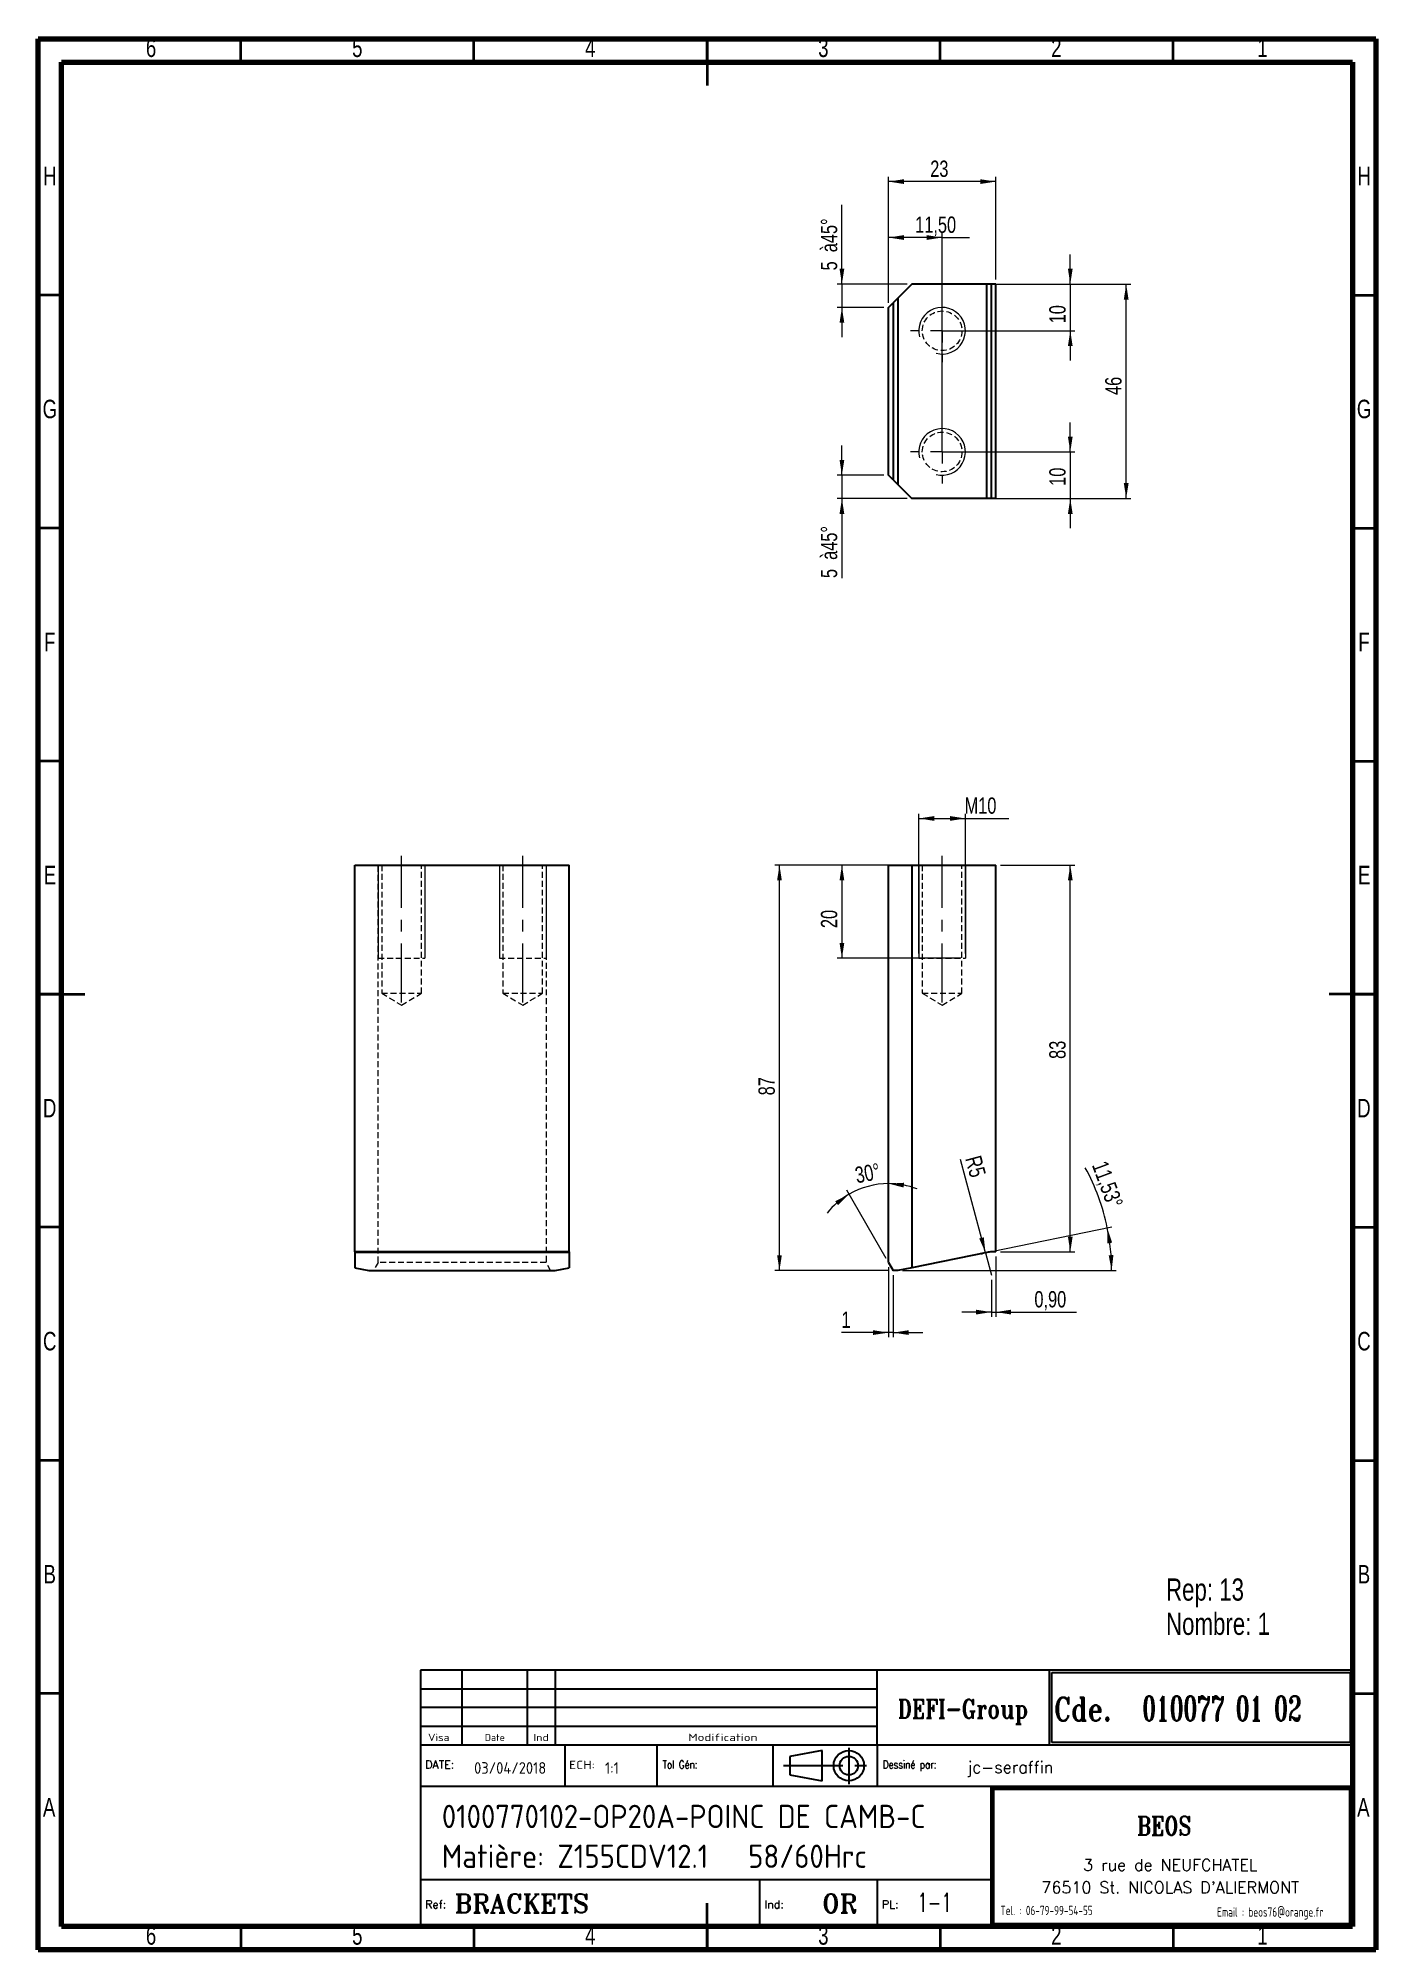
# Model space of a CAD drawing. Header units: millimetres. Extents: x 5 to 292, y 5 to 415.
import ezdxf

# ---------------------------------------------------------------- set-up
doc = ezdxf.new("R2010")
doc.units = ezdxf.units.MM
doc.linetypes.add('CENTERX2', pattern=[20.32, 12.7, -2.54, 2.54, -2.54])
doc.linetypes.add('HIDDEN', pattern=[1.905, 1.27, -0.635])
doc.layers.add('DIMENSIONS', color=176, linetype='Continuous')
doc.styles.add('SLDTEXTSTYLE0', font='TXT', dxfattribs={"width": 0.75})
doc.styles.add('SLDTEXTSTYLE1', font='ISOCP')
doc.styles.add('SLDTEXTSTYLE10', font='ISOCP', dxfattribs={"width": 1.147311})
doc.styles.add('SLDTEXTSTYLE11', font='ISOCP', dxfattribs={"width": 1.385904})
doc.styles.add('SLDTEXTSTYLE12', font='ISOCP', dxfattribs={"width": 1.246461})
doc.styles.add('SLDTEXTSTYLE13', font='ROMAND')
doc.styles.add('SLDTEXTSTYLE2', font='ROMANT', dxfattribs={"width": 0.8})
doc.styles.add('SLDTEXTSTYLE3', font='ISOCP', dxfattribs={"width": 0.8})
doc.styles.add('SLDTEXTSTYLE4', font='ROMANS', dxfattribs={"width": 0.8})
doc.styles.add('SLDTEXTSTYLE5', font='ROMANT')
doc.styles.add('SLDTEXTSTYLE6', font='ROMANS')
doc.styles.add('SLDTEXTSTYLE7', font='ROMANT', dxfattribs={"width": 0.65})
doc.styles.add('SLDTEXTSTYLE8', font='ISOCP', dxfattribs={"width": 1.446157})
doc.styles.add('SLDTEXTSTYLE9', font='ISOCP', dxfattribs={"width": 1.294402})
doc.dimstyles.new('SLDDIMSTYLE0', dxfattribs={"dimtxt": 3.5, "dimasz": 3.302, "dimexe": 0, "dimexo": 0.0625, "dimgap": 0.875, "dimtad": 1, "dimrnd": 1e-09, "dimzin": 12, "dimdsep": 46, "dimtxsty": 'SLDTEXTSTYLE0', "dimsah": 1, "dimcen": 0.09, "dimadec": 0, "dimazin": 3, "dimtfac": 1, "dimtmove": 0, "dimatfit": 0, "dimfxl": 1, "dimfrac": 2, "dimtolj": 1, "dimtzin": 12, "dimarcsym": 0})
doc.dimstyles.new('SLDDIMSTYLE1', dxfattribs={"dimtxt": 3.5, "dimasz": 3.302, "dimexe": 0, "dimexo": 0.0625, "dimgap": 0.875, "dimtad": 1, "dimdec": 4, "dimzin": 12, "dimdsep": 46, "dimtxsty": 'SLDTEXTSTYLE0', "dimsah": 1, "dimcen": 0.09, "dimazin": 3, "dimtfac": 1, "dimtofl": 0, "dimtmove": 0, "dimatfit": 3, "dimfxl": 1, "dimfrac": 2, "dimtolj": 1, "dimtzin": 12, "dimarcsym": 0})
doc.dimstyles.new('SLDDIMSTYLE2', dxfattribs={"dimtxt": 3.5, "dimasz": 3.302, "dimexe": 0, "dimexo": 0.0625, "dimgap": 0.875, "dimtad": 1, "dimrnd": 1e-09, "dimzin": 12, "dimdsep": 46, "dimtxsty": 'SLDTEXTSTYLE0', "dimsah": 1, "dimcen": 0.09, "dimadec": 0, "dimazin": 3, "dimtfac": 1, "dimtofl": 0, "dimtmove": 0, "dimatfit": 3, "dimfxl": 1, "dimfrac": 2, "dimtolj": 1, "dimtzin": 12, "dimarcsym": 0})
doc.dimstyles.new('SLDDIMSTYLE3', dxfattribs={"dimtxt": 3.5, "dimasz": 3.302, "dimexe": 0, "dimexo": 0.0625, "dimgap": 0.875, "dimtad": 1, "dimrnd": 1e-09, "dimzin": 12, "dimdsep": 46, "dimtxsty": 'SLDTEXTSTYLE0', "dimsah": 1, "dimcen": 0, "dimadec": 0, "dimazin": 3, "dimtfac": 1, "dimtofl": 0, "dimtmove": 0, "dimatfit": 3, "dimfxl": 1, "dimfrac": 2, "dimtolj": 1, "dimtzin": 12, "dimarcsym": 0})
doc.dimstyles.new('SLDDIMSTYLE4', dxfattribs={"dimtxt": 3.5, "dimasz": 3.302, "dimexe": 0, "dimexo": 0.0625, "dimgap": 0.875, "dimtad": 1, "dimrnd": 1e-09, "dimdsep": 46, "dimtxsty": 'SLDTEXTSTYLE0', "dimsah": 1, "dimcen": 0.09, "dimadec": 0, "dimazin": 2, "dimtfac": 1, "dimtmove": 0, "dimatfit": 0, "dimfxl": 1, "dimfrac": 2, "dimtolj": 1, "dimtzin": 12, "dimarcsym": 0})

# ---------------------------------------------------------------- blocks, each defined once
blk = doc.blocks.new('SW_NOTE_0')
at = {"color": 0, "linetype": 'Continuous', "lineweight": 0, "char_height": 4.763, "attachment_point": 1, "style": 'SLDTEXTSTYLE0'}
for s, insert in [('Rep: 13', (0, 6.14)), ('Nombre: 1', (0, -1.21))]:
    blk.add_mtext(s, dxfattribs=dict(at, insert=insert))
blk = doc.blocks.new('_D')
at = {"color": 7, "linetype": 'Continuous', "lineweight": 18}
for p, q in [((187.45, 151.45), (187.45, 136.41)), ((188.45, 149.72), (188.45, 136.41)), ((187.45, 137.41), (177.37, 137.41)), ((188.45, 137.41), (187.45, 137.41)), ((188.45, 137.41), (194.8, 137.41))]:
    blk.add_line(p, q, dxfattribs=at)
for points in [[(187.45, 137.41), (184.15, 137.92), (184.15, 136.91)], [(188.45, 137.41), (191.75, 136.91), (191.75, 137.92)]]:
    blk.add_solid(points, dxfattribs=at)
at = {"color": 7, "linetype": 'Continuous', "lineweight": 18, "insert": (177.37, 141.93), "char_height": 3.5, "attachment_point": 1, "style": 'SLDTEXTSTYLE0'}
blk.add_mtext('1', dxfattribs=at)
blk = doc.blocks.new('_D_1')
at = {"color": 7, "linetype": 'Continuous', "lineweight": 18}
blk.add_line((186.95, 153.32), (178.49, 167.97), dxfattribs=at)
for start, end in [(90, 120), (68.8219, 90), (120, 141.1781)]:
    blk.add_arc((187.45, 152.45), 16.92, start, end, dxfattribs=at)
for points in [[(187.45, 169.37), (190.69, 168.55), (190.79, 169.56)], [(178.99, 167.11), (176.01, 165.6), (176.6, 164.78)]]:
    blk.add_solid(points, dxfattribs=at)
at = {"color": 7, "linetype": 'Continuous', "lineweight": 18, "insert": (180.01, 172.86), "char_height": 3.5, "attachment_point": 1, "rotation": 10.7143, "style": 'SLDTEXTSTYLE0'}
blk.add_mtext('30°', dxfattribs=at)
blk = doc.blocks.new('_D_2')
at = {"color": 7, "linetype": 'Continuous', "lineweight": 18}
for p, q in [((186.45, 237.72), (163.05, 237.72)), ((164.05, 150.72), (164.05, 237.72)), ((187.45, 150.72), (163.05, 150.72))]:
    blk.add_line(p, q, dxfattribs=at)
for points in [[(164.05, 237.72), (163.54, 234.42), (164.56, 234.42)], [(164.05, 150.72), (164.56, 154.02), (163.54, 154.02)]]:
    blk.add_solid(points, dxfattribs=at)
at = {"color": 7, "linetype": 'Continuous', "lineweight": 18, "insert": (159.54, 188.32), "char_height": 3.5, "attachment_point": 1, "rotation": 90, "style": 'SLDTEXTSTYLE0'}
blk.add_mtext('87', dxfattribs=at)
blk = doc.blocks.new('_D_3')
at = {"color": 7, "linetype": 'Continuous', "lineweight": 18}
for p, q in [((202.95, 237.72), (176.45, 237.72)), ((177.45, 237.72), (177.45, 217.72)), ((202.95, 217.72), (176.45, 217.72))]:
    blk.add_line(p, q, dxfattribs=at)
for points in [[(177.45, 237.72), (176.94, 234.42), (177.96, 234.42)], [(177.45, 217.72), (177.96, 221.02), (176.94, 221.02)]]:
    blk.add_solid(points, dxfattribs=at)
at = {"color": 7, "linetype": 'Continuous', "lineweight": 18, "insert": (172.94, 224.2), "char_height": 3.5, "attachment_point": 1, "rotation": 90, "style": 'SLDTEXTSTYLE0'}
blk.add_mtext('20', dxfattribs=at)
blk = doc.blocks.new('_D_4')
at = {"color": 7, "linetype": 'Continuous', "lineweight": 18}
for p, q in [((193.95, 218.72), (193.95, 248.72)), ((193.95, 247.72), (203.95, 247.72)), ((203.95, 218.72), (203.95, 248.72)), ((203.95, 247.72), (213.23, 247.72))]:
    blk.add_line(p, q, dxfattribs=at)
for points in [[(193.95, 247.72), (197.25, 247.21), (197.25, 248.23)], [(203.95, 247.72), (200.65, 248.23), (200.65, 247.21)]]:
    blk.add_solid(points, dxfattribs=at)
at = {"color": 7, "linetype": 'Continuous', "lineweight": 18, "insert": (203.77, 252.23), "char_height": 3.5, "attachment_point": 1, "style": 'SLDTEXTSTYLE0'}
blk.add_mtext('M10', dxfattribs=at)
blk = doc.blocks.new('_D_5')
at = {"color": 7, "linetype": 'Continuous', "lineweight": 18}
for q in [(202.91, 174.52), (209.55, 149.72)]:
    blk.add_line((208.26, 154.55), q, dxfattribs=at)
blk.add_arc((209.55, 149.72), 5, 112.8447, 116.3099, dxfattribs=at)
blk.add_solid([(208.26, 154.55), (207.89, 157.87), (206.91, 157.61)], dxfattribs=at)
at = {"color": 7, "linetype": 'Continuous', "lineweight": 18, "insert": (207.25, 175.68), "char_height": 3.5, "attachment_point": 1, "rotation": 285, "style": 'SLDTEXTSTYLE0'}
blk.add_mtext('R5', dxfattribs=at)
blk = doc.blocks.new('_D_6')
at = {"color": 7, "linetype": 'Continuous', "lineweight": 18}
for p, q in [((211.45, 237.72), (227.45, 237.72)), ((226.45, 154.72), (226.45, 237.72)), ((211.45, 154.72), (227.45, 154.72))]:
    blk.add_line(p, q, dxfattribs=at)
for points in [[(226.45, 237.72), (225.94, 234.42), (226.96, 234.42)], [(226.45, 154.72), (226.96, 158.02), (225.94, 158.02)]]:
    blk.add_solid(points, dxfattribs=at)
at = {"color": 7, "linetype": 'Continuous', "lineweight": 18, "insert": (221.94, 196.13), "char_height": 3.5, "attachment_point": 1, "rotation": 90, "style": 'SLDTEXTSTYLE0'}
blk.add_mtext('83', dxfattribs=at)
blk = doc.blocks.new('_D_7')
at = {"color": 7, "linetype": 'Continuous', "lineweight": 18}
for p, q in [((210.45, 153.72), (210.45, 140.81)), ((209.55, 148.72), (209.55, 140.81)), ((209.55, 141.81), (203.2, 141.81)), ((209.55, 141.81), (210.45, 141.81)), ((210.45, 141.81), (227.8, 141.81))]:
    blk.add_line(p, q, dxfattribs=at)
for points in [[(209.55, 141.81), (206.25, 142.32), (206.25, 141.3)], [(210.45, 141.81), (213.75, 141.3), (213.75, 142.32)]]:
    blk.add_solid(points, dxfattribs=at)
at = {"color": 7, "linetype": 'Continuous', "lineweight": 18, "insert": (218.75, 146.32), "char_height": 3.5, "attachment_point": 1, "style": 'SLDTEXTSTYLE0'}
blk.add_mtext('0,90', dxfattribs=at)
blk = doc.blocks.new('_D_8')
at = {"color": 7, "linetype": 'Continuous', "lineweight": 18}
for p, q in [((209.53, 154.82), (235.37, 160.09)), ((190.45, 150.72), (236.32, 150.72))]:
    blk.add_line(p, q, dxfattribs=at)
for start, end in [(11.5347, 28.7362), (0, 11.5347)]:
    blk.add_arc((189.45, 150.72), 45.87, start, end, dxfattribs=at)
for points in [[(234.39, 159.89), (234.43, 156.55), (235.44, 156.72)], [(235.32, 150.72), (235.71, 154.04), (234.69, 154)]]:
    blk.add_solid(points, dxfattribs=at)
at = {"color": 7, "linetype": 'Continuous', "lineweight": 18, "insert": (234.33, 174.58), "char_height": 3.5, "attachment_point": 1, "rotation": 290.3624, "style": 'SLDTEXTSTYLE0'}
blk.add_mtext('11,53°', dxfattribs=at)
blk = doc.blocks.new('_D_9')
at = {"color": 7, "linetype": 'Continuous', "lineweight": 18}
for p, q in [((211.45, 362.36), (239.45, 362.36)), ((238.45, 316.36), (238.45, 362.36)), ((211.45, 316.36), (239.45, 316.36))]:
    blk.add_line(p, q, dxfattribs=at)
for points in [[(238.45, 362.36), (237.94, 359.06), (238.96, 359.06)], [(238.45, 316.36), (238.96, 319.66), (237.94, 319.66)]]:
    blk.add_solid(points, dxfattribs=at)
at = {"color": 7, "linetype": 'Continuous', "lineweight": 18, "insert": (233.94, 338.57), "char_height": 3.5, "attachment_point": 1, "rotation": 90, "style": 'SLDTEXTSTYLE0'}
blk.add_mtext('46', dxfattribs=at)
blk = doc.blocks.new('_D_10')
at = {"color": 7, "linetype": 'Continuous', "lineweight": 18}
for p, q in [((187.45, 358.36), (187.45, 385.36)), ((210.45, 384.36), (187.45, 384.36)), ((210.45, 363.36), (210.45, 385.36))]:
    blk.add_line(p, q, dxfattribs=at)
for points in [[(187.45, 384.36), (190.75, 383.85), (190.75, 384.87)], [(210.45, 384.36), (207.15, 384.87), (207.15, 383.85)]]:
    blk.add_solid(points, dxfattribs=at)
at = {"color": 7, "linetype": 'Continuous', "lineweight": 18, "insert": (196.4, 388.87), "char_height": 3.5, "attachment_point": 1, "style": 'SLDTEXTSTYLE0'}
blk.add_mtext('23', dxfattribs=at)
blk = doc.blocks.new('_D_11')
at = {"color": 7, "linetype": 'Continuous', "lineweight": 18}
for p, q in [((187.45, 358.36), (187.45, 373.36)), ((198.95, 327.36), (198.95, 373.36)), ((198.95, 372.36), (187.45, 372.36)), ((198.95, 372.36), (204.81, 372.36))]:
    blk.add_line(p, q, dxfattribs=at)
for points in [[(187.45, 372.36), (190.75, 371.85), (190.75, 372.87)], [(198.95, 372.36), (195.65, 372.87), (195.65, 371.85)]]:
    blk.add_solid(points, dxfattribs=at)
at = {"color": 7, "linetype": 'Continuous', "lineweight": 18, "insert": (193.17, 376.87), "char_height": 3.5, "attachment_point": 1, "style": 'SLDTEXTSTYLE0'}
blk.add_mtext('11,50', dxfattribs=at)
blk = doc.blocks.new('_D_12')
at = {"color": 7, "linetype": 'Continuous', "lineweight": 18}
for p, q in [((226.45, 362.36), (226.45, 368.71)), ((209.55, 362.36), (227.45, 362.36)), ((226.45, 362.36), (226.45, 352.36)), ((199.95, 352.36), (227.45, 352.36)), ((226.45, 352.36), (226.45, 346.01))]:
    blk.add_line(p, q, dxfattribs=at)
for points in [[(226.45, 362.36), (226.96, 365.66), (225.94, 365.66)], [(226.45, 352.36), (225.94, 349.06), (226.96, 349.06)]]:
    blk.add_solid(points, dxfattribs=at)
at = {"color": 7, "linetype": 'Continuous', "lineweight": 18, "insert": (221.94, 353.95), "char_height": 3.5, "attachment_point": 1, "rotation": 90, "style": 'SLDTEXTSTYLE0'}
blk.add_mtext('10', dxfattribs=at)
blk = doc.blocks.new('_D_13')
at = {"color": 7, "linetype": 'Continuous', "lineweight": 18}
for p, q in [((226.45, 326.36), (226.45, 332.71)), ((199.95, 326.36), (227.45, 326.36)), ((226.45, 326.36), (226.45, 316.36)), ((209.55, 316.36), (227.45, 316.36)), ((226.45, 316.36), (226.45, 310.01))]:
    blk.add_line(p, q, dxfattribs=at)
for points in [[(226.45, 326.36), (226.96, 329.66), (225.94, 329.66)], [(226.45, 316.36), (225.94, 313.06), (226.96, 313.06)]]:
    blk.add_solid(points, dxfattribs=at)
at = {"color": 7, "linetype": 'Continuous', "lineweight": 18, "insert": (221.94, 319.09), "char_height": 3.5, "attachment_point": 1, "rotation": 90, "style": 'SLDTEXTSTYLE0'}
blk.add_mtext('10', dxfattribs=at)
blk = doc.blocks.new('_D_14')
at = {"color": 7, "linetype": 'Continuous', "lineweight": 18}
for p, q in [((177.45, 362.36), (177.45, 379.41)), ((191.45, 362.36), (176.45, 362.36)), ((177.45, 362.36), (177.45, 357.36)), ((186.45, 357.36), (176.45, 357.36)), ((177.45, 357.36), (177.45, 351.01))]:
    blk.add_line(p, q, dxfattribs=at)
for points in [[(177.45, 362.36), (177.96, 365.66), (176.94, 365.66)], [(177.45, 357.36), (176.94, 354.06), (177.96, 354.06)]]:
    blk.add_solid(points, dxfattribs=at)
at = {"color": 7, "linetype": 'Continuous', "lineweight": 18, "char_height": 3.5, "attachment_point": 1, "rotation": 90, "style": 'SLDTEXTSTYLE0'}
for s, insert in [('à45°', (172.94, 369.2)), ('5', (172.94, 365.3))]:
    blk.add_mtext(s, dxfattribs=dict(at, insert=insert))
blk = doc.blocks.new('_D_15')
at = {"color": 7, "linetype": 'Continuous', "lineweight": 18}
for p, q in [((177.45, 321.36), (177.45, 327.71)), ((186.45, 321.36), (176.45, 321.36)), ((177.45, 321.36), (177.45, 316.36)), ((191.45, 316.36), (176.45, 316.36)), ((177.45, 316.36), (177.45, 299.3))]:
    blk.add_line(p, q, dxfattribs=at)
for points in [[(177.45, 321.36), (177.96, 324.66), (176.94, 324.66)], [(177.45, 316.36), (176.94, 313.06), (177.96, 313.06)]]:
    blk.add_solid(points, dxfattribs=at)
at = {"color": 7, "linetype": 'Continuous', "lineweight": 18, "char_height": 3.5, "attachment_point": 1, "rotation": 90, "style": 'SLDTEXTSTYLE0'}
for s, insert in [('à45°', (172.94, 303.2)), ('5', (172.94, 299.3))]:
    blk.add_mtext(s, dxfattribs=dict(at, insert=insert))
blk = doc.blocks.new('SW_CENTERMARKSYMBOL_0')
at = {"color": 0, "linetype": 'Continuous', "lineweight": 0}
for p, q in [((0, 5), (0, 6.75)), ((-5, 0), (-6.75, 0)), ((0, 0), (-2.5, 0)), ((0, 0), (0, 2.5)), ((0, 0), (0, -2.5)), ((0, 0), (2.5, 0)), ((5, 0), (6.75, 0)), ((0, -5), (0, -6.75))]:
    blk.add_line(p, q, dxfattribs=at)
blk = doc.blocks.new('SW_CENTERMARKSYMBOL_1')
at = {"color": 0, "linetype": 'Continuous', "lineweight": 0}
for p, q in [((0, 5), (0, 6.75)), ((-5, 0), (-6.75, 0)), ((0, 0), (-2.5, 0)), ((0, 0), (0, 2.5)), ((0, 0), (0, -2.5)), ((0, 0), (2.5, 0)), ((5, 0), (6.75, 0)), ((0, -5), (0, -6.75))]:
    blk.add_line(p, q, dxfattribs=at)

msp = doc.modelspace()

# ---------------------------------------------------------------- linework, layer by layer
at = {"color": 7, "linetype": 'Continuous', "lineweight": 70}
for p, q in [((5, 5), (5, 415)), ((5, 415), (292, 415)), ((292, 415), (292, 5)), ((10, 10), (10, 410)), ((10, 410), (287, 410)), ((287, 410), (287, 10)), ((287, 10), (10, 10)), ((292, 5), (5, 5))]:
    msp.add_line(p, q, dxfattribs=at)
at = {"color": 7, "linetype": 'Continuous', "lineweight": 35}
for p, q in [((48.5, 410), (48.5, 415)), ((98.5, 410), (98.5, 415)), ((148.5, 415.001), (148.5, 404.999)), ((148.5, 410), (148.5, 415)), ((198.5, 410), (198.5, 415)), ((248.5, 410), (248.5, 415)), ((10, 360), (5, 360)), ((287, 360), (292, 360)), ((10, 310), (5, 310)), ((287, 310), (292, 310)), ((10, 260), (5, 260)), ((287, 260), (292, 260)), ((4.999, 210), (15.001, 210)), ((10, 210), (5, 210)), ((292.001, 210), (281.999, 210)), ((287, 210), (292, 210)), ((10, 160), (5, 160)), ((287, 160), (292, 160)), ((10, 110), (5, 110)), ((287, 110), (292, 110)), ((10, 60), (5, 60)), ((287, 60), (292, 60)), ((148.5, 4.999), (148.5, 15.001)), ((48.5, 10), (48.5, 5)), ((98.5, 10), (98.5, 5)), ((148.5, 10), (148.5, 5)), ((198.5, 10), (198.5, 5)), ((248.5, 10), (248.5, 5))]:
    msp.add_line(p, q, dxfattribs=at)
at = {"color": 7, "linetype": 'Continuous', "lineweight": 25}
for p, q in [((192.45134, 362.35795), (189.44755, 359.35415)), ((208.55254, 362.35795), (192.45134, 362.35795)), ((208.55254, 316.35795), (208.55254, 362.35795)), ((209.55235, 362.35795), (208.55254, 362.35795)), ((209.55235, 316.35795), (209.55235, 362.35795)), ((210.45134, 362.35795), (209.55235, 362.35795)), ((210.45134, 316.35795), (210.45134, 362.35795)), ((187.45134, 357.35795), (188.45134, 358.35795)), ((187.45134, 321.35795), (187.45134, 357.35795)), ((189.44755, 359.35415), (188.45134, 358.35795)), ((188.45134, 358.35795), (188.45134, 320.35795)), ((189.44755, 359.35415), (189.44755, 319.36174)), ((188.45134, 320.35795), (187.45134, 321.35795)), ((188.45134, 320.35795), (189.44755, 319.36174)), ((189.44755, 319.36174), (192.45134, 316.35795)), ((208.55254, 316.35795), (192.45134, 316.35795)), ((209.55235, 316.35795), (208.55254, 316.35795)), ((210.45134, 316.35795), (209.55235, 316.35795)), ((72.95379, 154.71765), (72.95379, 237.71765)), ((72.95379, 237.71765), (118.95379, 237.71765)), ((118.95379, 154.71765), (118.95379, 237.71765)), ((187.45134, 152.4497), (187.45134, 237.71765)), ((187.45134, 237.71765), (192.45134, 237.71765)), ((192.45134, 237.71765), (192.45134, 151.33068)), ((192.45134, 237.71765), (210.45134, 237.71765)), ((210.45134, 154.71765), (210.45134, 237.71765)), ((118.95379, 154.71765), (72.95379, 154.71765)), ((72.95379, 154.71765), (72.95379, 154.61667)), ((118.95379, 154.61667), (72.95379, 154.61667)), ((72.95379, 154.61667), (72.95379, 151.33068)), ((118.95379, 154.71765), (118.95379, 154.61667)), ((118.95379, 154.61667), (118.95379, 151.33068)), ((187.45134, 152.4497), (188.45134, 150.71765)), ((208.55254, 154.61667), (192.45134, 151.33068)), ((210.45134, 154.71765), (209.55235, 154.71765)), ((72.95379, 151.33068), (75.95758, 150.71765)), ((75.95758, 150.71765), (115.95, 150.71765)), ((115.95, 150.71765), (118.95379, 151.33068)), ((189.44755, 150.71765), (188.45134, 150.71765)), ((192.45134, 151.33068), (189.44755, 150.71765))]:
    msp.add_line(p, q, dxfattribs=at)
at = {"color": 7, "linetype": 'CENTERX2', "lineweight": 18}
for p, q in [((82.95379, 208.21765), (82.95379, 239.71765)), ((108.95379, 208.21765), (108.95379, 239.71765)), ((198.95134, 208.21765), (198.95134, 239.71765))]:
    msp.add_line(p, q, dxfattribs=at)
at = {"color": 7, "linetype": 'HIDDEN', "lineweight": 18}
for p, q in [((77.95379, 152.4497), (77.95379, 237.71765)), ((78.70379, 237.71765), (78.70379, 210.21765)), ((87.20379, 210.21765), (87.20379, 237.71765)), ((104.70379, 237.71765), (104.70379, 210.21765)), ((113.20379, 210.21765), (113.20379, 237.71765)), ((113.95379, 237.71765), (113.95379, 152.4497)), ((194.70134, 237.71765), (194.70134, 210.21765)), ((203.20134, 210.21765), (203.20134, 237.71765)), ((77.95379, 217.71765), (87.95379, 217.71765)), ((103.95379, 217.71765), (113.95379, 217.71765)), ((193.95134, 217.71765), (203.95134, 217.71765)), ((193.95134, 217.71765), (203.95134, 217.71765)), ((78.70379, 210.21765), (87.20379, 210.21765)), ((78.70379, 210.21765), (82.95379, 207.66399)), ((82.95379, 207.66399), (87.20379, 210.21765)), ((104.70379, 210.21765), (113.20379, 210.21765)), ((104.70379, 210.21765), (108.95379, 207.66399)), ((108.95379, 207.66399), (113.20379, 210.21765)), ((194.70134, 210.21765), (203.20134, 210.21765)), ((194.70134, 210.21765), (198.95134, 207.66399)), ((198.95134, 207.66399), (203.20134, 210.21765)), ((77.95379, 152.4497), (76.95379, 150.71765)), ((113.95379, 152.4497), (77.95379, 152.4497)), ((114.95379, 150.71765), (113.95379, 152.4497))]:
    msp.add_line(p, q, dxfattribs=at)
at = {"color": 7, "linetype": 'Continuous', "lineweight": 18}
for p, q in [((77.95379, 237.71765), (77.95379, 217.71765)), ((87.95379, 237.71765), (87.95379, 217.71765)), ((103.95379, 237.71765), (103.95379, 217.71765)), ((113.95379, 237.71765), (113.95379, 217.71765)), ((193.95134, 237.71765), (193.95134, 217.71765)), ((193.95134, 237.71765), (193.95134, 217.71765)), ((203.95134, 237.71765), (203.95134, 217.71765)), ((203.95134, 237.71765), (203.95134, 217.71765))]:
    msp.add_line(p, q, dxfattribs=at)
at = {"color": 7, "linetype": 'HIDDEN', "lineweight": 18}
for centre in [(198.95134, 352.35795), (198.95134, 326.35795)]:
    msp.add_circle(centre, 4.25, dxfattribs=at)
at = {"color": 7, "linetype": 'Continuous', "lineweight": 18}
for centre in [(198.95134, 352.35795), (198.95134, 326.35795)]:
    msp.add_arc(centre, 5, 255, 195, dxfattribs=at)
at = {"color": 7, "linetype": 'Continuous', "lineweight": 25}
msp.add_arc((209.55235, 149.71765), 5, 90, 101.5347423, dxfattribs=at)
at = {"layer": 'DIMENSIONS', "color": 3}
for p, q in [((185, 65), (87, 65)), ((96, 49), (96, 65)), ((110, 49), (110, 65)), ((116, 49), (116, 65)), ((87, 61), (185, 61)), ((185, 57), (87, 57)), ((87, 53), (185, 53))]:
    msp.add_line(p, q, dxfattribs=at)
at = {"layer": 'DIMENSIONS', "color": 6}
for p, q in [((87, 65), (87, 10)), ((287, 10), (287, 65)), ((287, 40), (209.38409, 40)), ((209.38409, 40), (209.38409, 10)), ((286.8, 39.8), (209.58409, 39.8)), ((209.58409, 39.8), (209.58409, 10.2)), ((286.6, 39.6), (209.78409, 39.6)), ((209.78409, 39.6), (209.78409, 10.4)), ((286.4, 39.4), (209.98409, 39.4)), ((209.98409, 39.4), (209.98409, 10.6)), ((286.4, 10.6), (286.4, 39.4)), ((286.6, 10.4), (286.6, 39.6)), ((286.8, 10.2), (286.8, 39.8)), ((87, 10), (287, 10)), ((209.58409, 10.2), (286.8, 10.2)), ((209.78409, 10.4), (286.6, 10.4)), ((209.98409, 10.6), (286.4, 10.6))]:
    msp.add_line(p, q, dxfattribs=at)
at = {"layer": 'DIMENSIONS', "color": 1}
for p, q in [((287, 65), (185, 65)), ((185, 49), (185, 65)), ((222, 49), (222, 65)), ((222.5, 49.5), (222.5, 64.5)), ((222.5, 64.5), (286.5, 64.5)), ((286.5, 64.5), (286.5, 49.5)), ((286.5, 49.5), (222.5, 49.5)), ((87, 49), (287, 49)), ((118, 49), (118, 40)), ((137.73069, 49), (137.73069, 40)), ((162.62034, 49), (162.62034, 40)), ((185, 49), (185, 40)), ((209.38409, 40), (87, 40)), ((209.38409, 20), (87, 20)), ((159.79154, 20), (159.79154, 10)), ((185, 20), (185, 10))]:
    msp.add_line(p, q, dxfattribs=at)
at = {"layer": 'DIMENSIONS'}
for p, q in [((222.5, 49.5), (222.5, 64.5)), ((222.5, 64.5), (286.5, 64.5)), ((286.5, 64.5), (286.5, 49.5)), ((286.5, 49.5), (222.5, 49.5))]:
    msp.add_line(p, q, dxfattribs=at)
at = {"layer": 'DIMENSIONS', "color": 7}
for p, q in [((173.24368, 47.75), (166.24368, 46.5)), ((166.24368, 46.5), (166.24368, 42.5)), ((173.24368, 41.25), (173.24368, 47.75)), ((166.24368, 42.5), (173.24368, 41.25))]:
    msp.add_line(p, q, dxfattribs=at)
at = {"layer": 'DIMENSIONS', "color": 3, "linetype": 'CENTERX2'}
for p, q in [((178.93393, 48.34798), (178.93393, 40.51332)), ((164.94646, 44.5), (183.20111, 44.5))]:
    msp.add_line(p, q, dxfattribs=at)
at = {"layer": 'DIMENSIONS', "color": 7}
for radius in [3.25, 2]:
    msp.add_circle((178.93393, 44.5), radius, dxfattribs=at)

# ---------------------------------------------------------------- block references
at = {"color": 7, "linetype": 'Continuous', "lineweight": 0}
for name, p in [('SW_CENTERMARKSYMBOL_1', (198.95134, 352.35795)), ('SW_CENTERMARKSYMBOL_0', (198.95134, 326.35795)), ('SW_NOTE_0', (246.99365, 78.52649))]:
    msp.add_blockref(name, p, dxfattribs=at)

# ---------------------------------------------------------------- texts
at = {"color": 7, "linetype": 'Continuous', "lineweight": 0, "char_height": 3.96875, "attachment_point": 2, "style": 'SLDTEXTSTYLE0'}
for s, insert in [('6', (29.21004, 415.06015)), ('5', (73.46004, 415.06015)), ('4', (123.46004, 415.06015)), ('3', (173.46004, 415.06015)), ('2', (223.46004, 415.06015)), ('1', (267.71004, 415.06015)), ('H', (7.49035, 387.56015)), ('H', (289.49035, 387.56015)), ('G', (7.48668, 337.56015)), ('G', (289.48668, 337.56015)), ('F', (7.45774, 287.56015)), ('F', (289.45774, 287.56015)), ('E', (7.50781, 237.56015)), ('E', (289.50781, 237.56015)), ('D', (7.45269, 187.56015)), ('D', (289.45269, 187.56015)), ('C', (7.45866, 137.56015)), ('C', (289.45866, 137.56015)), ('B', (7.4706, 87.56015)), ('B', (289.4706, 87.56015)), ('A', (7.33969, 37.56015)), ('A', (289.33969, 37.56015)), ('6', (29.21004, 10.06015)), ('5', (73.46004, 10.06015)), ('4', (123.46004, 10.06015)), ('3', (173.46004, 10.06015)), ('2', (223.46004, 10.06015)), ('1', (267.71004, 10.06015))]:
    msp.add_mtext(s, dxfattribs=dict(at, insert=insert))
at = {"layer": 'DIMENSIONS'}
for s, insert, char_height, attachment_point, style in [('DEFI-Group', (203.4195, 58.70072), 4, 2, 'SLDTEXTSTYLE2'), ('Cde.', (223, 59.12589), 5, 1, 'SLDTEXTSTYLE2'), ('010077 01 02', (241.90435, 59.43984), 5.2916667, 1, 'SLDTEXTSTYLE7'), ('Visa', (88.6551, 51.34751), 1.567052, 1, 'SLDTEXTSTYLE12'), ('Date', (100.82407, 51.28334), 1.492431, 1, 'SLDTEXTSTYLE10'), ('Ind', (111.25446, 51.28334), 1.492431, 1, 'SLDTEXTSTYLE11'), ('Modification', (144.48919, 51.34751), 1.5670523, 1, 'SLDTEXTSTYLE8'), ('DATE:', (88.03411, 45.59841), 1.727675, 1, 'SLDTEXTSTYLE6'), ('03/04/2018', (98.53289, 45.25347), 2.5, 1, 'SLDTEXTSTYLE1'), ('ECH:', (118.91066, 45.55991), 1.814059, 1, 'SLDTEXTSTYLE9'), ('1:1', (126.61977, 45.24035), 2.5, 1, 'SLDTEXTSTYLE1'), ('Tol Gén:', (138.95157, 45.59841), 1.727675, 1, 'SLDTEXTSTYLE4'), ('Dessiné par:', (186.22087, 45.59841), 1.7276752, 1, 'SLDTEXTSTYLE4'), ('jc-seraffin', (204.35515, 45.41997), 2.5, 1, 'SLDTEXTSTYLE5'), ('0100770102-OP20A-POINC DE CAMB-C', (91.60273, 36.10658), 5, 1, 'SLDTEXTSTYLE1'), ('BEOS', (246.57079, 33.59488), 4, 2, 'SLDTEXTSTYLE2'), ('Matière: Z155CDV12.1   58/60Hrc', (91.60273, 27.56351), 5, 1, 'SLDTEXTSTYLE1'), ('3 rue de NEUFCHATEL', (247.90924, 24.44835), 2.5, 2, 'SLDTEXTSTYLE13'), ('BRACKETS', (94.33673, 16.95138), 4, 1, 'SLDTEXTSTYLE5'), ('OR', (173.19394, 16.95138), 4, 1, 'SLDTEXTSTYLE5'), ('1-1', (193.65089, 17.17305), 4, 1, 'SLDTEXTSTYLE7'), ("76510 St. NICOLAS D'ALIERMONT", (247.90254, 19.62324), 2.5, 2, 'SLDTEXTSTYLE13'), ('Ref:', (88.03411, 15.59841), 1.727675, 1, 'SLDTEXTSTYLE6'), ('Ind:', (160.82565, 15.59841), 1.727675, 1, 'SLDTEXTSTYLE6'), ('PL:', (186.03411, 15.59841), 1.727675, 1, 'SLDTEXTSTYLE6'), ('Tel. : 06-79-99-54-55', (221.36027, 14.42858), 2, 2, 'SLDTEXTSTYLE3'), ('Email : beos76@orange.fr', (269.37248, 14.0972), 2, 2, 'SLDTEXTSTYLE3')]:
    msp.add_mtext(s, dxfattribs=dict(at, insert=insert, char_height=char_height, attachment_point=attachment_point, style=style))

# ---------------------------------------------------------------- dimensions: what is measured, and where the dimension line sits
at = {"color": 7, "linetype": 'Continuous', "lineweight": 18}
for base, p1, p2, dimstyle, picture, middle in [((187.45134, 384.35795), (210.45134, 362.35795), (187.45134, 357.35795), 'SLDDIMSTYLE2', '_D_10', (198.98717, 384.35795)), ((187.45134, 372.35795), (198.95134, 326.35795), (187.45134, 357.35795), 'SLDDIMSTYLE2', '_D_11', (198.98717, 372.35795)), ((187.45134, 137.41345), (188.45134, 150.71765), (187.45134, 152.4497), 'SLDDIMSTYLE0', '_D', (178.66649, 137.41345)), ((210.45134, 141.81109), (209.55235, 149.71765), (210.45134, 154.71765), 'SLDDIMSTYLE4', '_D_7', (223.27822, 141.81109))]:
    dim = msp.add_linear_dim(base=base, p1=p1, p2=p2, dimstyle=dimstyle, dxfattribs=at)
    dim.commit()
    dim.dimension.update_dxf_attribs({"geometry": picture, "text_midpoint": middle, "dimtype": 160})
for base, p1, p2, picture, middle in [((177.45134, 357.35795), (192.45134, 362.35795), (187.45134, 357.35795), '_D_14', (177.45134, 372.35795)), ((177.45134, 316.35795), (187.45134, 321.35795), (192.45134, 316.35795), '_D_15', (177.45134, 306.35795))]:
    dim = msp.add_linear_dim(base=base, p1=p1, p2=p2, angle=90, text='<> à45°', dimstyle='SLDDIMSTYLE0', dxfattribs=at)
    dim.commit()
    dim.dimension.update_dxf_attribs({"geometry": picture, "text_midpoint": middle, "dimtype": 160})
for base, p1, p2, dimstyle, picture, middle in [((226.45134, 352.35795), (208.55254, 362.35795), (198.95134, 352.35795), 'SLDDIMSTYLE0', '_D_12', (226.45134, 356.53768)), ((238.45134, 362.35795), (210.45134, 316.35795), (210.45134, 362.35795), 'SLDDIMSTYLE2', '_D_9', (238.45134, 341.15583)), ((226.45134, 316.35795), (198.95134, 326.35795), (208.55254, 316.35795), 'SLDDIMSTYLE0', '_D_13', (226.45134, 321.67215)), ((164.04801, 237.71765), (188.45134, 150.71765), (187.45134, 237.71765), 'SLDDIMSTYLE2', '_D_2', (164.04801, 190.90537)), ((177.45134, 217.71765), (203.95134, 237.71765), (203.95134, 217.71765), 'SLDDIMSTYLE0', '_D_3', (177.45134, 226.78336)), ((226.45134, 237.71765), (210.45134, 154.71765), (210.45134, 237.71765), 'SLDDIMSTYLE2', '_D_6', (226.45134, 198.71461))]:
    dim = msp.add_linear_dim(base=base, p1=p1, p2=p2, angle=90, dimstyle=dimstyle, dxfattribs=at)
    dim.commit()
    dim.dimension.update_dxf_attribs({"geometry": picture, "text_midpoint": middle, "dimtype": 160})
dim = msp.add_linear_dim(base=(203.95134, 247.71765), p1=(193.95134, 217.71765), p2=(203.95134, 217.71765), text='M10', dimstyle='SLDDIMSTYLE2', dxfattribs=at)
dim.commit()
dim.dimension.update_dxf_attribs({"geometry": '_D_4', "text_midpoint": (208.49605, 247.71765), "dimtype": 160})
for base, line1, line2, picture, middle in [((183.07092, 168.79768), ((187.45134, 152.4497), (187.45134, 237.71765)), ((188.45134, 150.71765), (187.45134, 152.4497)), '_D_1', (184.30484, 169.07931)), ((235.08555, 155.32713), ((208.55254, 154.61667), (189.44755, 150.71765)), ((188.45134, 150.71765), (189.44755, 150.71765)), '_D_8', (232.45134, 166.67849))]:
    dim = msp.add_angular_dim_2l(base=base, line1=line1, line2=line2, dimstyle='SLDDIMSTYLE1', dxfattribs=at)
    dim.commit()
    dim.dimension.update_dxf_attribs({"geometry": picture, "text_midpoint": middle, "dimtype": 162})
dim = msp.add_radius_dim(center=(209.55235, 149.71765), mpoint=(208.25825, 154.54728), dimstyle='SLDDIMSTYLE3', dxfattribs=at)
dim.commit()
dim.dimension.update_dxf_attribs({"geometry": '_D_5', "text_midpoint": (203.56642, 172.05748), "dimtype": 164})

doc.saveas('drawing.dxf')
